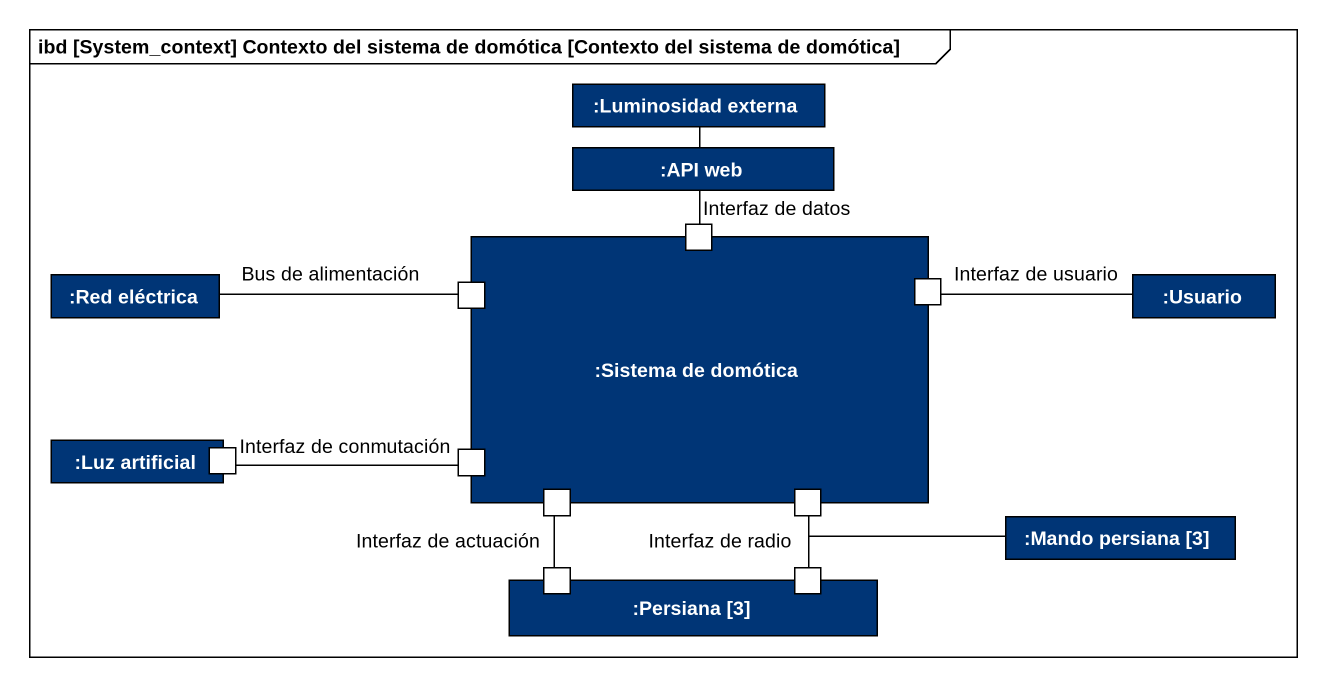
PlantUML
@startuml
mainframe ibd [System_context] Contexto del sistema de domótica [Contexto del sistema de domótica]
rectangle ":Luminosidad externa" as Luminosidad_externa #003576
rectangle ":API web" as API_web #003576
rectangle ":Red eléctrica" as Red_eléctrica #003576
rectangle ":Sistema de domótica" as Sistema_de_domótica #003576 {
  port "Interfaz de datos" as Interfaz_de_datos
  port "Bus de alimentación" as Bus_de_alimentación
  port "Interfaz de usuario" as Interfaz_de_usuario
  port "Interfaz de conmutación" as Interfaz_de_conmutación
  port "Interfaz de actuación" as Interfaz_de_actuación
  port " " as port2
}
rectangle ":Usuario" as Usuario #003576
rectangle ":Luz artificial" as Luz_artificial #003576 {
  port " " as port1
}
rectangle ":Mando persiana [3]" as Mando_persiana_3 #003576
rectangle ":Persiana [3]" as Persiana_3 #003576 {
  port " " as port3
  port "Interfaz de radio" as Interfaz_de_radio
}
API_web -up- Luminosidad_externa
Interfaz_de_datos -up- API_web
Red_eléctrica -right- Bus_de_alimentación
Interfaz_de_usuario -right- Usuario
Interfaz_de_conmutación -left- port1
Interfaz_de_actuación -- port3
port2 -- Interfaz_de_radio
Mando_persiana_3 -left- Interfaz_de_radio
@enduml
